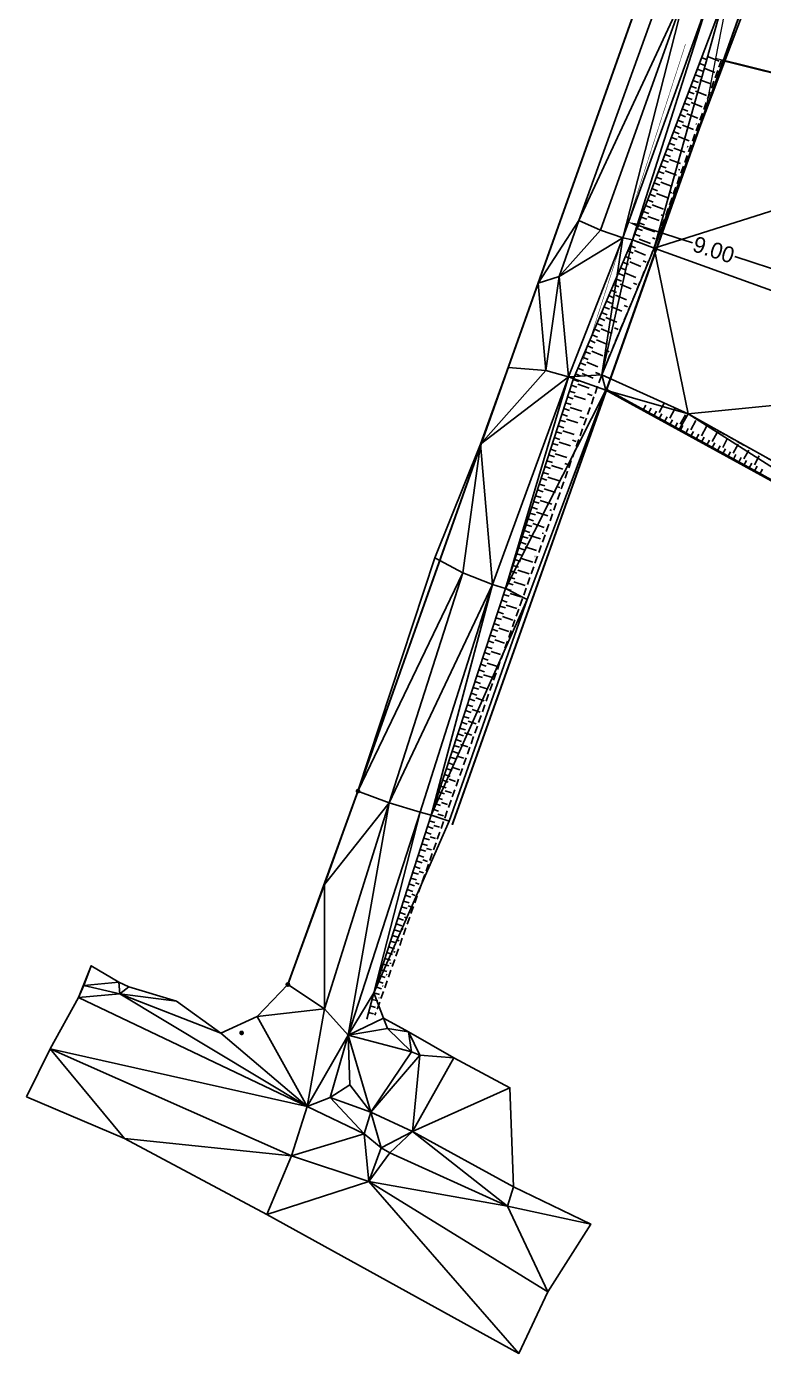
# Model space of a CAD drawing. Header units: metres. Extents: x 1851473 to 1851984, y 5183046 to 5183298.
# Drawn here: x 1851473.1 to 1851509.9, y 5183172.7 to 5183239 of the extents above; entities that cross this region are included whole.
import ezdxf

# ---------------------------------------------------------------- set-up
doc = ezdxf.new("R2010")
doc.units = ezdxf.units.M
doc.header["$LTSCALE"] = 2.5
doc.header["$PDMODE"] = 35
doc.header["$PDSIZE"] = 0.03
doc.linetypes.add('L8', pattern=[0.225, 0.15, -0.075])
for name, color, linetype in [('PRO_IMPLANTATION_MAISON_COT', 140, 'CONTINUOUS'), ('TAL_HACH', 44, 'CONTINUOUS'), ('TN_', 94, 'CONTINUOUS')]:
    doc.layers.add(name, color=color, linetype=linetype)
for name, color, linetype, lineweight in [('PRO_PAR', 1, 'CONTINUOUS', 35), ('PRO_PAR_P', 7, 'CONTINUOUS', 70), ('TAL', 34, 'CONTINUOUS', 25)]:
    doc.layers.add(name, color=color, linetype=linetype, lineweight=lineweight)
doc.layers.add('PRO_PAR_SURF', color=7, linetype='CONTINUOUS', lineweight=20, true_color=0x285a87)
doc.styles.add('Ecriture', font='')
doc.styles.get('Ecriture').set_extended_font_data('NewsGoth BT')
doc.dimstyles.new('Voirie', dxfattribs={"dimtxt": 0.8, "dimasz": 0.6, "dimexe": 0.18, "dimexo": 0.0625, "dimgap": 0, "dimtad": 0, "dimzin": 0, "dimdsep": 46, "dimtxsty": 'Ecriture', "dimcen": 0.04, "dimclrd": 256, "dimclre": 256, "dimclrt": 256, "dimaunit": 2, "dimadec": 3, "dimazin": 0, "dimtfac": 1, "dimtofl": 0, "dimtmove": 0, "dimatfit": 0, "dimfxl": 1, "dimtolj": 1, "dimtzin": 0, "dimlwd": -1, "dimarcsym": 0})

# ---------------------------------------------------------------- blocks, each defined once
blk = doc.blocks.new('*D68')
at = {"layer": 'PRO_IMPLANTATION_MAISON_COT', "lineweight": -2, "transparency": 16777216}
for p, q in [((1851503.119, 5183229.285), (1851503.155, 5183229.397)), ((1851511.682, 5183226.516), (1851511.719, 5183226.628))]:
    blk.add_line(p, q, dxfattribs=at)
at = {"layer": 'PRO_IMPLANTATION_MAISON_COT', "transparency": 16777216}
for p, q in [((1851503.671, 5183229.041), (1851506.33, 5183228.182)), ((1851511.092, 5183226.641), (1851508.433, 5183227.501))]:
    blk.add_line(p, q, dxfattribs=at)
for points in [[(1851503.702, 5183229.137), (1851503.64, 5183228.946), (1851503.1, 5183229.226)], [(1851511.123, 5183226.737), (1851511.062, 5183226.546), (1851511.663, 5183226.457)]]:
    blk.add_solid(points, dxfattribs=at)
at = {"layer": 'PRO_IMPLANTATION_MAISON_COT', "transparency": 16777216, "insert": (1851507.382, 5183227.841), "char_height": 0.8, "attachment_point": 5, "rotation": 342.0794, "style": 'Ecriture'}
blk.add_mtext('\\A1;9.00', dxfattribs=at)
blk = doc.blocks.new('PRO_PAR_P_01')
at = {"layer": 'PRO_PAR_P'}
blk.add_point((0, 0), dxfattribs=at)

msp = doc.modelspace()

# ---------------------------------------------------------------- linework, layer by layer
at = {"layer": 'PRO_IMPLANTATION_MAISON_COT', "linetype": 'L8', "const_width": 0.025, "flags": 128}
msp.add_lwpolyline([(1851505.971, 5183238.104), (1851500.874, 5183222.342)], dxfattribs=at)
at = {"layer": 'PRO_PAR', "linetype": 'L8', "const_width": 0.1, "flags": 128}
msp.add_lwpolyline([(1851507.866, 5183237.296), (1851511.95, 5183248.807), (1851514.328, 5183256.649)], dxfattribs=at)
at = {"layer": 'PRO_PAR', "const_width": 0.1, "flags": 128}
for points in [[(1851507.199, 5183250.369), (1851498.617, 5183226.18), (1851489.615, 5183200.803), (1851486.112, 5183191.14)], [(1851494.321, 5183199.115), (1851503.33, 5183224.508), (1851507.866, 5183237.296)], [(1851533.783, 5183230.869), (1851507.866, 5183237.296)]]:
    msp.add_lwpolyline(points, dxfattribs=at)
at = {"layer": 'PRO_PAR_SURF', "flags": 128}
for points in [[(1851538.934, 5183251.64), (1851540.137, 5183256.493), (1851535.284, 5183257.696), (1851533.826, 5183251.815), (1851514.328, 5183256.649), (1851520.18, 5183275.941), (1851523.867, 5183277.78), (1851518.743, 5183279.657), (1851510.294, 5183251.887), (1851507.475, 5183237.393), (1851507.007, 5183234.983), (1851502.018, 5183220.887), (1851502.04, 5183220.874), (1851503.33, 5183224.508), (1851507.866, 5183237.296), (1851533.783, 5183230.869), (1851534.987, 5183235.722)], [(1851507.866, 5183237.296), (1851507.475, 5183237.393), (1851507.007, 5183234.983), (1851502.018, 5183220.887), (1851502.04, 5183220.874), (1851503.33, 5183224.508)], [(1851533.783, 5183230.869), (1851507.866, 5183237.296), (1851503.33, 5183224.508), (1851502.04, 5183220.874), (1851526.425, 5183207.509), (1851530.764, 5183218.694)]]:
    msp.add_lwpolyline(points, close=True, dxfattribs=at)
at = {"layer": 'TAL', "flags": 128}
msp.add_lwpolyline([(1851490.053, 5183189.404), (1851490.41, 5183190.73), (1851493.265, 5183199.603), (1851496.978, 5183210.914), (1851500.358, 5183221.366), (1851503.326, 5183228.34), (1851506.823, 5183237.554)], dxfattribs=at)
at = {"layer": 'TAL', "linetype": 'L8', "flags": 128}
for points in [[(1851507.772, 5183237.319), (1851504.401, 5183227.929), (1851501.787, 5183221.594), (1851490.465, 5183189.603)], [(1851506.102, 5183219.641), (1851518.756, 5183212.593), (1851524.494, 5183209.652), (1851526.611, 5183210.28), (1851530.4, 5183219.28), (1851535.995, 5183217.406), (1851549.616, 5183212.61), (1851561.161, 5183208.734)]]:
    msp.add_lwpolyline(points, dxfattribs=at)
at = {"layer": 'TAL_HACH'}
for p, q in [((1851506.779, 5183237.44), (1851507.06, 5183237.333)), ((1851507.114, 5183237.475), (1851507.649, 5183237.272)), ((1851506.563, 5183236.871), (1851506.844, 5183236.765)), ((1851506.671, 5183237.155), (1851506.952, 5183237.049)), ((1851506.898, 5183236.907), (1851507.444, 5183236.699)), ((1851506.24, 5183236.018), (1851506.52, 5183235.911)), ((1851506.347, 5183236.302), (1851506.628, 5183236.196)), ((1851506.455, 5183236.587), (1851506.736, 5183236.48)), ((1851506.682, 5183236.338), (1851507.238, 5183236.127)), ((1851506.024, 5183235.449), (1851506.304, 5183235.343)), ((1851506.132, 5183235.734), (1851506.412, 5183235.627)), ((1851506.466, 5183235.769), (1851507.027, 5183235.556)), ((1851506.919, 5183235.272), (1851506.93, 5183235.268)), ((1851505.808, 5183234.88), (1851506.088, 5183234.774)), ((1851505.916, 5183235.165), (1851506.196, 5183235.058)), ((1851506.034, 5183234.632), (1851506.595, 5183234.419)), ((1851506.25, 5183235.201), (1851506.811, 5183234.988)), ((1851505.484, 5183234.027), (1851505.765, 5183233.921)), ((1851505.592, 5183234.312), (1851505.872, 5183234.205)), ((1851505.7, 5183234.596), (1851505.98, 5183234.49)), ((1851505.819, 5183234.063), (1851506.379, 5183233.85)), ((1851506.487, 5183234.135), (1851506.519, 5183234.123)), ((1851505.268, 5183233.459), (1851505.549, 5183233.352)), ((1851505.376, 5183233.743), (1851505.657, 5183233.637)), ((1851505.603, 5183233.494), (1851506.164, 5183233.282)), ((1851505.052, 5183232.89), (1851505.333, 5183232.784)), ((1851505.16, 5183233.174), (1851505.441, 5183233.068)), ((1851505.387, 5183232.926), (1851505.948, 5183232.713)), ((1851506.056, 5183232.997), (1851506.108, 5183232.978)), ((1851504.729, 5183232.037), (1851505.009, 5183231.93)), ((1851504.837, 5183232.321), (1851505.117, 5183232.215)), ((1851504.944, 5183232.606), (1851505.225, 5183232.499)), ((1851505.171, 5183232.357), (1851505.732, 5183232.144)), ((1851504.513, 5183231.468), (1851504.793, 5183231.362)), ((1851504.621, 5183231.753), (1851504.901, 5183231.646)), ((1851504.955, 5183231.788), (1851505.516, 5183231.575)), ((1851505.624, 5183231.86), (1851505.696, 5183231.832)), ((1851504.297, 5183230.899), (1851504.577, 5183230.793)), ((1851504.405, 5183231.184), (1851504.685, 5183231.077)), ((1851504.523, 5183230.651), (1851505.084, 5183230.438)), ((1851504.739, 5183231.22), (1851505.3, 5183231.007)), ((1851505.192, 5183230.722), (1851505.285, 5183230.687)), ((1851503.973, 5183230.046), (1851504.254, 5183229.94)), ((1851504.081, 5183230.331), (1851504.362, 5183230.224)), ((1851504.189, 5183230.615), (1851504.47, 5183230.509)), ((1851504.308, 5183230.082), (1851504.869, 5183229.869)), ((1851503.757, 5183229.478), (1851504.038, 5183229.371)), ((1851503.865, 5183229.762), (1851504.146, 5183229.656)), ((1851504.092, 5183229.513), (1851504.653, 5183229.301)), ((1851504.761, 5183229.585), (1851504.874, 5183229.542)), ((1851503.542, 5183228.909), (1851503.822, 5183228.803)), ((1851503.649, 5183229.193), (1851503.93, 5183229.087)), ((1851503.876, 5183228.945), (1851504.437, 5183228.732)), ((1851503.207, 5183228.061), (1851503.483, 5183227.944)), ((1851503.326, 5183228.34), (1851503.604, 5183228.228)), ((1851503.434, 5183228.625), (1851503.714, 5183228.518)), ((1851503.659, 5183228.373), (1851504.218, 5183228.155)), ((1851504.327, 5183228.443), (1851504.461, 5183228.392)), ((1851502.97, 5183227.503), (1851503.246, 5183227.386)), ((1851503.088, 5183227.782), (1851503.364, 5183227.665)), ((1851503.424, 5183227.804), (1851503.976, 5183227.569)), ((1851502.614, 5183226.666), (1851502.89, 5183226.549)), ((1851502.732, 5183226.945), (1851503.008, 5183226.828)), ((1851502.851, 5183227.224), (1851503.127, 5183227.107)), ((1851502.949, 5183226.688), (1851503.501, 5183226.454)), ((1851503.186, 5183227.246), (1851503.738, 5183227.012)), ((1851503.857, 5183227.29), (1851504.004, 5183227.228)), ((1851502.376, 5183226.108), (1851502.652, 5183225.991)), ((1851502.495, 5183226.387), (1851502.771, 5183226.27)), ((1851502.712, 5183226.131), (1851503.264, 5183225.896)), ((1851503.382, 5183226.175), (1851503.541, 5183226.107)), ((1851502.139, 5183225.551), (1851502.415, 5183225.433)), ((1851502.257, 5183225.83), (1851502.533, 5183225.712)), ((1851502.474, 5183225.573), (1851503.026, 5183225.338)), ((1851501.783, 5183224.714), (1851502.059, 5183224.596)), ((1851501.901, 5183224.993), (1851502.177, 5183224.875)), ((1851502.02, 5183225.272), (1851502.296, 5183225.154)), ((1851502.237, 5183225.015), (1851502.789, 5183224.78)), ((1851502.908, 5183225.059), (1851503.079, 5183224.986)), ((1851501.545, 5183224.156), (1851501.821, 5183224.038)), ((1851501.664, 5183224.435), (1851501.94, 5183224.317)), ((1851501.999, 5183224.457), (1851502.551, 5183224.222)), ((1851501.308, 5183223.598), (1851501.584, 5183223.48)), ((1851501.427, 5183223.877), (1851501.703, 5183223.759)), ((1851501.525, 5183223.341), (1851502.077, 5183223.106)), ((1851501.762, 5183223.899), (1851502.314, 5183223.664)), ((1851502.433, 5183223.943), (1851502.616, 5183223.865)), ((1851500.952, 5183222.761), (1851501.228, 5183222.643)), ((1851501.071, 5183223.04), (1851501.347, 5183222.922)), ((1851501.189, 5183223.319), (1851501.465, 5183223.201)), ((1851501.287, 5183222.783), (1851501.839, 5183222.548)), ((1851501.958, 5183222.827), (1851502.153, 5183222.744)), ((1851500.714, 5183222.203), (1851500.99, 5183222.085)), ((1851500.833, 5183222.482), (1851501.109, 5183222.364)), ((1851501.05, 5183222.225), (1851501.602, 5183221.99)), ((1851500.358, 5183221.366), (1851500.639, 5183221.261)), ((1851500.477, 5183221.645), (1851500.753, 5183221.527)), ((1851500.596, 5183221.924), (1851500.872, 5183221.806)), ((1851500.812, 5183221.667), (1851501.365, 5183221.432)), ((1851501.483, 5183221.711), (1851501.691, 5183221.623)), ((1851500.171, 5183220.785), (1851500.456, 5183220.693)), ((1851500.264, 5183221.076), (1851500.55, 5183220.983)), ((1851500.595, 5183221.122), (1851501.161, 5183220.925)), ((1851499.983, 5183220.205), (1851500.268, 5183220.112)), ((1851500.077, 5183220.495), (1851500.362, 5183220.403)), ((1851500.409, 5183220.548), (1851500.98, 5183220.363)), ((1851501.071, 5183220.644), (1851501.316, 5183220.562)), ((1851503.85, 5183219.813), (1851503.994, 5183220.076)), ((1851504.656, 5183219.714), (1851504.915, 5183220.188)), ((1851499.795, 5183219.624), (1851500.08, 5183219.532)), ((1851499.889, 5183219.914), (1851500.174, 5183219.822)), ((1851500.034, 5183219.387), (1851500.604, 5183219.202)), ((1851500.221, 5183219.967), (1851500.792, 5183219.783)), ((1851500.698, 5183219.492), (1851500.913, 5183219.423)), ((1851504.115, 5183219.668), (1851504.259, 5183219.931)), ((1851504.379, 5183219.523), (1851504.523, 5183219.786)), ((1851504.644, 5183219.378), (1851504.788, 5183219.641)), ((1851504.908, 5183219.233), (1851505.053, 5183219.496)), ((1851505.185, 5183219.424), (1851505.443, 5183219.894)), ((1851505.714, 5183219.134), (1851505.97, 5183219.6)), ((1851499.513, 5183218.753), (1851499.799, 5183218.661)), ((1851499.607, 5183219.043), (1851499.893, 5183218.951)), ((1851499.701, 5183219.334), (1851499.987, 5183219.241)), ((1851499.846, 5183218.806), (1851500.417, 5183218.621)), ((1851505.173, 5183219.088), (1851505.317, 5183219.351)), ((1851505.438, 5183218.943), (1851505.582, 5183219.206)), ((1851505.702, 5183218.798), (1851505.846, 5183219.061)), ((1851505.967, 5183218.653), (1851506.111, 5183218.916)), ((1851506.231, 5183218.508), (1851506.375, 5183218.771)), ((1851506.243, 5183218.843), (1851506.497, 5183219.307)), ((1851506.772, 5183218.553), (1851507.024, 5183219.013)), ((1851507.302, 5183218.263), (1851507.551, 5183218.719)), ((1851499.326, 5183218.172), (1851499.611, 5183218.08)), ((1851499.419, 5183218.463), (1851499.705, 5183218.37)), ((1851499.658, 5183218.225), (1851500.229, 5183218.041)), ((1851500.323, 5183218.331), (1851500.505, 5183218.272)), ((1851506.496, 5183218.363), (1851506.64, 5183218.626)), ((1851506.76, 5183218.218), (1851506.905, 5183218.481)), ((1851507.025, 5183218.073), (1851507.169, 5183218.336)), ((1851507.29, 5183217.928), (1851507.434, 5183218.191)), ((1851507.554, 5183217.783), (1851507.698, 5183218.046)), ((1851507.831, 5183217.973), (1851508.079, 5183218.426)), ((1851508.36, 5183217.683), (1851508.606, 5183218.132)), ((1851499.138, 5183217.592), (1851499.423, 5183217.499)), ((1851499.232, 5183217.882), (1851499.517, 5183217.79)), ((1851499.47, 5183217.645), (1851500.041, 5183217.46)), ((1851507.819, 5183217.638), (1851507.963, 5183217.901)), ((1851508.083, 5183217.493), (1851508.228, 5183217.756)), ((1851508.348, 5183217.348), (1851508.492, 5183217.611)), ((1851508.613, 5183217.203), (1851508.757, 5183217.466)), ((1851508.889, 5183217.393), (1851509.133, 5183217.838)), ((1851509.418, 5183217.103), (1851509.66, 5183217.545)), ((1851498.856, 5183216.721), (1851499.142, 5183216.628)), ((1851498.95, 5183217.011), (1851499.235, 5183216.919)), ((1851499.044, 5183217.301), (1851499.329, 5183217.209)), ((1851499.282, 5183217.064), (1851499.853, 5183216.879)), ((1851499.947, 5183217.17), (1851500.098, 5183217.121)), ((1851508.877, 5183217.058), (1851509.021, 5183217.321)), ((1851509.142, 5183216.913), (1851509.286, 5183217.176)), ((1851509.406, 5183216.768), (1851509.551, 5183217.031)), ((1851509.671, 5183216.623), (1851509.815, 5183216.886)), ((1851498.668, 5183216.14), (1851498.954, 5183216.048)), ((1851498.762, 5183216.43), (1851499.048, 5183216.338)), ((1851499.095, 5183216.483), (1851499.666, 5183216.299)), ((1851498.481, 5183215.559), (1851498.766, 5183215.467)), ((1851498.574, 5183215.85), (1851498.86, 5183215.757)), ((1851498.907, 5183215.903), (1851499.478, 5183215.718)), ((1851499.572, 5183216.008), (1851499.69, 5183215.97)), ((1851498.293, 5183214.979), (1851498.578, 5183214.887)), ((1851498.387, 5183215.269), (1851498.672, 5183215.177)), ((1851498.531, 5183214.741), (1851499.102, 5183214.557)), ((1851498.719, 5183215.322), (1851499.29, 5183215.137)), ((1851499.196, 5183214.847), (1851499.283, 5183214.819)), ((1851498.011, 5183214.108), (1851498.297, 5183214.016)), ((1851498.105, 5183214.398), (1851498.39, 5183214.306)), ((1851498.199, 5183214.688), (1851498.484, 5183214.596)), ((1851498.344, 5183214.161), (1851498.914, 5183213.976)), ((1851497.823, 5183213.527), (1851498.109, 5183213.435)), ((1851497.917, 5183213.818), (1851498.203, 5183213.725)), ((1851498.156, 5183213.58), (1851498.727, 5183213.395)), ((1851498.821, 5183213.686), (1851498.876, 5183213.668)), ((1851497.636, 5183212.947), (1851497.921, 5183212.854)), ((1851497.729, 5183213.237), (1851498.015, 5183213.145)), ((1851497.968, 5183212.999), (1851498.539, 5183212.815)), ((1851497.354, 5183212.076), (1851497.639, 5183211.983)), ((1851497.448, 5183212.366), (1851497.733, 5183212.274)), ((1851497.542, 5183212.656), (1851497.827, 5183212.564)), ((1851497.78, 5183212.419), (1851498.351, 5183212.234)), ((1851498.445, 5183212.524), (1851498.468, 5183212.517)), ((1851497.166, 5183211.495), (1851497.452, 5183211.403)), ((1851497.26, 5183211.785), (1851497.545, 5183211.693)), ((1851497.592, 5183211.838), (1851498.163, 5183211.654)), ((1851496.978, 5183210.914), (1851497.264, 5183210.821)), ((1851497.072, 5183211.205), (1851497.358, 5183211.112)), ((1851497.405, 5183211.257), (1851497.959, 5183211.078)), ((1851496.788, 5183210.334), (1851497.073, 5183210.241)), ((1851496.883, 5183210.624), (1851497.168, 5183210.531)), ((1851497.025, 5183210.096), (1851497.55, 5183209.923)), ((1851497.216, 5183210.676), (1851497.755, 5183210.5)), ((1851496.502, 5183209.464), (1851496.787, 5183209.371)), ((1851496.597, 5183209.754), (1851496.883, 5183209.661)), ((1851496.693, 5183210.044), (1851496.978, 5183209.951)), ((1851496.835, 5183209.516), (1851497.347, 5183209.348)), ((1851496.312, 5183208.884), (1851496.597, 5183208.79)), ((1851496.407, 5183209.174), (1851496.692, 5183209.08)), ((1851496.644, 5183208.935), (1851497.143, 5183208.772)), ((1851496.121, 5183208.304), (1851496.406, 5183208.21)), ((1851496.217, 5183208.594), (1851496.502, 5183208.5)), ((1851496.454, 5183208.355), (1851496.939, 5183208.196)), ((1851495.836, 5183207.434), (1851496.121, 5183207.34)), ((1851495.931, 5183207.724), (1851496.216, 5183207.63)), ((1851496.026, 5183208.014), (1851496.311, 5183207.92)), ((1851496.264, 5183207.775), (1851496.735, 5183207.62)), ((1851495.645, 5183206.854), (1851495.93, 5183206.76)), ((1851495.741, 5183207.144), (1851496.026, 5183207.05)), ((1851496.073, 5183207.195), (1851496.532, 5183207.045)), ((1851495.455, 5183206.274), (1851495.74, 5183206.18)), ((1851495.55, 5183206.564), (1851495.835, 5183206.47)), ((1851495.883, 5183206.615), (1851496.328, 5183206.469)), ((1851495.264, 5183205.694), (1851495.55, 5183205.6)), ((1851495.36, 5183205.984), (1851495.645, 5183205.89)), ((1851495.502, 5183205.455), (1851495.92, 5183205.318)), ((1851495.692, 5183206.035), (1851496.124, 5183205.893)), ((1851494.979, 5183204.823), (1851495.264, 5183204.73)), ((1851495.074, 5183205.114), (1851495.359, 5183205.02)), ((1851495.169, 5183205.404), (1851495.454, 5183205.31)), ((1851495.311, 5183204.875), (1851495.717, 5183204.742)), ((1851494.788, 5183204.243), (1851495.073, 5183204.15)), ((1851494.884, 5183204.533), (1851495.169, 5183204.44)), ((1851495.121, 5183204.295), (1851495.513, 5183204.166)), ((1851494.598, 5183203.663), (1851494.883, 5183203.57)), ((1851494.693, 5183203.953), (1851494.978, 5183203.86)), ((1851494.931, 5183203.715), (1851495.309, 5183203.591)), ((1851494.312, 5183202.793), (1851494.597, 5183202.7)), ((1851494.408, 5183203.083), (1851494.693, 5183202.99)), ((1851494.503, 5183203.373), (1851494.788, 5183203.28)), ((1851494.74, 5183203.135), (1851495.105, 5183203.015)), ((1851494.122, 5183202.213), (1851494.407, 5183202.12)), ((1851494.217, 5183202.503), (1851494.502, 5183202.41)), ((1851494.55, 5183202.555), (1851494.902, 5183202.439)), ((1851493.931, 5183201.633), (1851494.217, 5183201.539)), ((1851494.027, 5183201.923), (1851494.312, 5183201.83)), ((1851494.359, 5183201.975), (1851494.698, 5183201.863)), ((1851493.741, 5183201.053), (1851494.026, 5183200.959)), ((1851493.836, 5183201.343), (1851494.121, 5183201.249)), ((1851493.978, 5183200.814), (1851494.29, 5183200.712)), ((1851494.169, 5183201.394), (1851494.494, 5183201.288)), ((1851493.455, 5183200.183), (1851493.74, 5183200.089)), ((1851493.551, 5183200.473), (1851493.836, 5183200.379)), ((1851493.646, 5183200.763), (1851493.931, 5183200.669)), ((1851493.788, 5183200.234), (1851494.087, 5183200.136)), ((1851493.265, 5183199.603), (1851493.55, 5183199.51)), ((1851493.36, 5183199.893), (1851493.645, 5183199.799)), ((1851493.598, 5183199.655), (1851493.883, 5183199.561)), ((1851493.081, 5183199.03), (1851493.366, 5183198.938)), ((1851493.173, 5183199.317), (1851493.458, 5183199.225)), ((1851493.412, 5183199.082), (1851493.683, 5183198.995)), ((1851492.804, 5183198.172), (1851493.09, 5183198.08)), ((1851492.897, 5183198.458), (1851493.182, 5183198.366)), ((1851492.989, 5183198.744), (1851493.274, 5183198.652)), ((1851493.228, 5183198.509), (1851493.482, 5183198.427)), ((1851492.62, 5183197.599), (1851492.906, 5183197.507)), ((1851492.712, 5183197.885), (1851492.998, 5183197.794)), ((1851493.044, 5183197.937), (1851493.281, 5183197.86)), ((1851492.436, 5183197.027), (1851492.722, 5183196.935)), ((1851492.528, 5183197.313), (1851492.814, 5183197.221)), ((1851492.86, 5183197.364), (1851493.08, 5183197.293)), ((1851492.16, 5183196.168), (1851492.445, 5183196.076)), ((1851492.252, 5183196.454), (1851492.537, 5183196.362)), ((1851492.344, 5183196.741), (1851492.63, 5183196.649)), ((1851492.491, 5183196.219), (1851492.679, 5183196.159)), ((1851492.676, 5183196.792), (1851492.88, 5183196.726)), ((1851491.976, 5183195.596), (1851492.261, 5183195.504)), ((1851492.068, 5183195.882), (1851492.353, 5183195.79)), ((1851492.307, 5183195.647), (1851492.478, 5183195.592)), ((1851491.791, 5183195.023), (1851492.077, 5183194.931)), ((1851491.883, 5183195.309), (1851492.169, 5183195.217)), ((1851492.123, 5183195.074), (1851492.278, 5183195.025)), ((1851491.607, 5183194.451), (1851491.893, 5183194.359)), ((1851491.699, 5183194.737), (1851491.985, 5183194.645)), ((1851491.939, 5183194.502), (1851492.077, 5183194.457)), ((1851491.331, 5183193.592), (1851491.616, 5183193.5)), ((1851491.423, 5183193.878), (1851491.709, 5183193.786)), ((1851491.515, 5183194.164), (1851491.801, 5183194.073)), ((1851491.755, 5183193.929), (1851491.876, 5183193.89)), ((1851491.147, 5183193.02), (1851491.432, 5183192.928)), ((1851491.239, 5183193.306), (1851491.524, 5183193.214)), ((1851491.57, 5183193.357), (1851491.675, 5183193.323)), ((1851490.962, 5183192.447), (1851491.248, 5183192.355)), ((1851491.055, 5183192.733), (1851491.34, 5183192.641)), ((1851491.202, 5183192.212), (1851491.274, 5183192.189)), ((1851491.386, 5183192.785), (1851491.475, 5183192.756)), ((1851490.686, 5183191.588), (1851490.972, 5183191.497)), ((1851490.778, 5183191.875), (1851491.064, 5183191.783)), ((1851490.87, 5183192.161), (1851491.156, 5183192.069)), ((1851491.018, 5183191.64), (1851491.073, 5183191.622)), ((1851490.502, 5183191.016), (1851490.787, 5183190.924)), ((1851490.594, 5183191.302), (1851490.88, 5183191.21)), ((1851490.834, 5183191.067), (1851490.873, 5183191.055)), ((1851490.321, 5183190.398), (1851490.61, 5183190.32)), ((1851490.41, 5183190.73), (1851490.698, 5183190.645)), ((1851490.654, 5183190.483), (1851490.669, 5183190.478)), ((1851490.143, 5183189.735), (1851490.383, 5183189.671)), ((1851490.232, 5183190.067), (1851490.498, 5183189.995)), ((1851490.053, 5183189.404), (1851490.053, 5183189.404))]:
    msp.add_line(p, q, dxfattribs=at)
at = {"layer": 'TN_'}
for points in [[(1851508.919, 5183239.871, 302.74), (1851525.05, 5183234.467, 302.36), (1851527.277, 5183247.249, 302.71)], [(1851506.012, 5183240.823, 303.32), (1851504.935, 5183241.225, 303.26), (1851500.65, 5183229.297, 303.11)], [(1851506.012, 5183240.823, 303.32), (1851500.65, 5183229.297, 303.11), (1851501.733, 5183228.814, 303.12)], [(1851502.838, 5183228.439, 303.04), (1851506.012, 5183240.823, 303.32), (1851501.733, 5183228.814, 303.12)], [(1851507.167, 5183240.454, 303.18), (1851506.012, 5183240.823, 303.32), (1851502.838, 5183228.439, 303.04)], [(1851503.326, 5183228.34, 302.95), (1851507.167, 5183240.454, 303.18), (1851502.838, 5183228.439, 303.04)], [(1851507.858, 5183240.283, 303.13), (1851507.167, 5183240.454, 303.18), (1851503.326, 5183228.34, 302.95)], [(1851504.401, 5183227.929, 302.48), (1851507.858, 5183240.283, 303.13), (1851503.326, 5183228.34, 302.95)], [(1851508.919, 5183239.871, 302.74), (1851507.858, 5183240.283, 303.13), (1851504.401, 5183227.929, 302.48)], [(1851504.401, 5183227.929, 302.48), (1851525.05, 5183234.467, 302.36), (1851508.919, 5183239.871, 302.74)], [(1851504.401, 5183227.929, 302.48), (1851522.774, 5183221.299, 302), (1851525.05, 5183234.467, 302.36)], [(1851499.656, 5183226.507, 303.06), (1851500.65, 5183229.297, 303.11), (1851498.617, 5183226.18, 303.13)], [(1851501.733, 5183228.814, 303.12), (1851500.65, 5183229.297, 303.11), (1851499.656, 5183226.507, 303.06)], [(1851502.838, 5183228.439, 303.04), (1851501.733, 5183228.814, 303.12), (1851499.656, 5183226.507, 303.06)], [(1851502.838, 5183228.439, 303.04), (1851499.656, 5183226.507, 303.06), (1851500.123, 5183221.495, 302.95)], [(1851502.838, 5183228.439, 303.04), (1851500.123, 5183221.495, 302.95), (1851501.787, 5183221.594, 302.32)], [(1851503.326, 5183228.34, 302.95), (1851502.838, 5183228.439, 303.04), (1851501.787, 5183221.594, 302.32)], [(1851504.401, 5183227.929, 302.48), (1851503.326, 5183228.34, 302.95), (1851501.787, 5183221.594, 302.32)], [(1851506.102, 5183219.641, 302.27), (1851504.401, 5183227.929, 302.48), (1851501.787, 5183221.594, 302.32)], [(1851506.102, 5183219.641, 302.27), (1851522.774, 5183221.299, 302), (1851504.401, 5183227.929, 302.48)], [(1851498.99, 5183221.804, 303.03), (1851498.617, 5183226.18, 303.13), (1851497.11, 5183221.968, 303.06)], [(1851499.656, 5183226.507, 303.06), (1851498.617, 5183226.18, 303.13), (1851498.99, 5183221.804, 303.03)], [(1851499.656, 5183226.507, 303.06), (1851498.99, 5183221.804, 303.03), (1851500.123, 5183221.495, 302.95)], [(1851498.99, 5183221.804, 303.03), (1851497.11, 5183221.968, 303.06), (1851495.74, 5183218.138, 302.98)], [(1851498.99, 5183221.804, 303.03), (1851495.74, 5183218.138, 302.98), (1851500.123, 5183221.495, 302.95)], [(1851500.123, 5183221.495, 302.95), (1851495.74, 5183218.138, 302.98), (1851496.34, 5183211.119, 302.77)], [(1851496.978, 5183210.914, 302.78), (1851500.123, 5183221.495, 302.95), (1851496.34, 5183211.119, 302.77)], [(1851501.998, 5183220.828, 302.32), (1851500.123, 5183221.495, 302.95), (1851496.978, 5183210.914, 302.78)], [(1851501.787, 5183221.594, 302.32), (1851500.123, 5183221.495, 302.95), (1851501.998, 5183220.828, 302.32)], [(1851501.998, 5183220.828, 302.32), (1851506.102, 5183219.641, 302.27), (1851501.787, 5183221.594, 302.32)], [(1851498.065, 5183210.377, 302.13), (1851501.998, 5183220.828, 302.32), (1851496.978, 5183210.914, 302.78)], [(1851505.647, 5183218.827, 302.45), (1851506.102, 5183219.641, 302.27), (1851501.998, 5183220.828, 302.32)], [(1851506.102, 5183219.641, 302.27), (1851518.756, 5183212.593, 301.79), (1851522.774, 5183221.299, 302)], [(1851505.647, 5183218.827, 302.45), (1851518.301, 5183211.886, 302.11), (1851506.102, 5183219.641, 302.27)], [(1851506.102, 5183219.641, 302.27), (1851518.301, 5183211.886, 302.11), (1851518.756, 5183212.593, 301.79)], [(1851494.849, 5183211.705, 302.76), (1851495.74, 5183218.138, 302.98), (1851493.449, 5183212.46, 302.78)], [(1851496.34, 5183211.119, 302.77), (1851495.74, 5183218.138, 302.98), (1851494.849, 5183211.705, 302.76)], [(1851494.849, 5183211.705, 302.76), (1851493.449, 5183212.46, 302.78), (1851489.615, 5183200.803, 302.7)], [(1851491.165, 5183200.212, 302.6), (1851494.849, 5183211.705, 302.76), (1851489.615, 5183200.803, 302.7)], [(1851491.165, 5183200.212, 302.6), (1851496.34, 5183211.119, 302.77), (1851494.849, 5183211.705, 302.76)], [(1851492.729, 5183199.749, 302.49), (1851496.34, 5183211.119, 302.77), (1851491.165, 5183200.212, 302.6)], [(1851493.265, 5183199.603, 302.47), (1851496.34, 5183211.119, 302.77), (1851492.729, 5183199.749, 302.49)], [(1851496.978, 5183210.914, 302.78), (1851496.34, 5183211.119, 302.77), (1851493.265, 5183199.603, 302.47)], [(1851498.065, 5183210.377, 302.13), (1851496.978, 5183210.914, 302.78), (1851493.265, 5183199.603, 302.47)], [(1851494.164, 5183199.294, 302.02), (1851498.065, 5183210.377, 302.13), (1851493.265, 5183199.603, 302.47)], [(1851491.165, 5183200.212, 302.6), (1851489.615, 5183200.803, 302.7), (1851487.939, 5183196.135, 302.57)], [(1851491.165, 5183200.212, 302.6), (1851487.936, 5183189.933, 302.29), (1851489.122, 5183188.616, 302.27)], [(1851487.936, 5183189.933, 302.29), (1851491.165, 5183200.212, 302.6), (1851487.939, 5183196.135, 302.57)], [(1851491.165, 5183200.212, 302.6), (1851489.122, 5183188.616, 302.27), (1851492.729, 5183199.749, 302.49)], [(1851490.41, 5183190.73, 302.24), (1851492.729, 5183199.749, 302.49), (1851489.122, 5183188.616, 302.27)], [(1851490.41, 5183190.73, 302.24), (1851493.265, 5183199.603, 302.47), (1851492.729, 5183199.749, 302.49)], [(1851490.41, 5183190.73, 302.24), (1851494.164, 5183199.294, 302.02), (1851493.265, 5183199.603, 302.47)], [(1851487.936, 5183189.933, 302.29), (1851487.939, 5183196.135, 302.57), (1851486.112, 5183191.14, 302.41)], [(1851475.929, 5183191.094, 302.45), (1851476.284, 5183192.081, 302.46), (1851475.66, 5183190.493, 302.33)], [(1851477.678, 5183191.252, 302.45), (1851476.284, 5183192.081, 302.46), (1851475.929, 5183191.094, 302.45)], [(1851475.929, 5183191.094, 302.45), (1851475.66, 5183190.493, 302.33), (1851477.729, 5183190.677, 302.38)], [(1851477.678, 5183191.252, 302.45), (1851475.929, 5183191.094, 302.45), (1851477.729, 5183190.677, 302.38)], [(1851478.178, 5183191.018, 302.45), (1851477.678, 5183191.252, 302.45), (1851477.729, 5183190.677, 302.38)], [(1851480.554, 5183190.306, 302.4), (1851478.178, 5183191.018, 302.45), (1851477.729, 5183190.677, 302.38)], [(1851487.936, 5183189.933, 302.29), (1851486.112, 5183191.14, 302.41), (1851484.586, 5183189.542, 302.37)], [(1851487.086, 5183185.044, 302.08), (1851475.66, 5183190.493, 302.33), (1851474.241, 5183187.92, 302.31)], [(1851475.66, 5183190.493, 302.33), (1851487.086, 5183185.044, 302.08), (1851477.729, 5183190.677, 302.38)], [(1851477.729, 5183190.677, 302.38), (1851482.774, 5183188.709, 302.31), (1851480.554, 5183190.306, 302.4)], [(1851482.774, 5183188.709, 302.31), (1851477.729, 5183190.677, 302.38), (1851487.086, 5183185.044, 302.08)], [(1851490.889, 5183189.452, 302.05), (1851490.41, 5183190.73, 302.24), (1851489.122, 5183188.616, 302.27)], [(1851484.586, 5183189.542, 302.37), (1851482.774, 5183188.709, 302.31), (1851487.086, 5183185.044, 302.08)], [(1851487.936, 5183189.933, 302.29), (1851484.586, 5183189.542, 302.37), (1851487.086, 5183185.044, 302.08)], [(1851489.122, 5183188.616, 302.27), (1851487.936, 5183189.933, 302.29), (1851487.086, 5183185.044, 302.08)], [(1851491.084, 5183188.935, 301.99), (1851490.889, 5183189.452, 302.05), (1851489.122, 5183188.616, 302.27)], [(1851492.282, 5183187.785, 301.98), (1851491.084, 5183188.935, 301.99), (1851489.122, 5183188.616, 302.27)], [(1851491.084, 5183188.935, 301.99), (1851492.147, 5183188.778, -99695.92), (1851490.889, 5183189.452, 302.05)], [(1851492.282, 5183187.785, 301.98), (1851492.147, 5183188.778, -99695.92), (1851491.084, 5183188.935, 301.99)], [(1851489.122, 5183188.616, 302.27), (1851487.086, 5183185.044, 302.08), (1851488.229, 5183185.489, 302.08)], [(1851489.122, 5183188.616, 302.27), (1851488.229, 5183185.489, 302.08), (1851489.207, 5183186.121, 302.12)], [(1851489.122, 5183188.616, 302.27), (1851489.207, 5183186.121, 302.12), (1851490.255, 5183184.766, 302.04)], [(1851489.122, 5183188.616, 302.27), (1851490.255, 5183184.766, 302.04), (1851492.282, 5183187.785, 301.98)], [(1851492.702, 5183187.605, 301.98), (1851494.408, 5183187.481, 301.91), (1851492.147, 5183188.778, -99695.92)], [(1851492.282, 5183187.785, 301.98), (1851492.702, 5183187.605, 301.98), (1851492.147, 5183188.778, -99695.92)], [(1851473.062, 5183185.531, 302.2), (1851477.949, 5183183.455, 302.14), (1851474.241, 5183187.92, 302.31)], [(1851486.303, 5183182.589, 302.06), (1851474.241, 5183187.92, 302.31), (1851477.949, 5183183.455, 302.14)], [(1851487.086, 5183185.044, 302.08), (1851474.241, 5183187.92, 302.31), (1851486.303, 5183182.589, 302.06)], [(1851492.282, 5183187.785, 301.98), (1851490.255, 5183184.766, 302.04), (1851492.702, 5183187.605, 301.98)], [(1851490.255, 5183184.766, 302.04), (1851492.34, 5183183.805, 301.85), (1851492.702, 5183187.605, 301.98)], [(1851492.702, 5183187.605, 301.98), (1851492.34, 5183183.805, 301.85), (1851494.408, 5183187.481, 301.91)], [(1851492.34, 5183183.805, 301.85), (1851497.208, 5183185.984, 301.9), (1851494.408, 5183187.481, 301.91)], [(1851489.207, 5183186.121, 302.12), (1851488.229, 5183185.489, 302.08), (1851490.255, 5183184.766, 302.04)], [(1851492.34, 5183183.805, 301.85), (1851497.39, 5183181.042, 301.76), (1851497.208, 5183185.984, 301.9)], [(1851487.086, 5183185.044, 302.08), (1851486.303, 5183182.589, 302.06), (1851489.932, 5183183.687, 301.94)], [(1851487.086, 5183185.044, 302.08), (1851489.932, 5183183.687, 301.94), (1851488.229, 5183185.489, 302.08)], [(1851488.229, 5183185.489, 302.08), (1851489.932, 5183183.687, 301.94), (1851490.255, 5183184.766, 302.04)], [(1851490.255, 5183184.766, 302.04), (1851489.932, 5183183.687, 301.94), (1851490.773, 5183182.974, 301.86)], [(1851490.255, 5183184.766, 302.04), (1851490.773, 5183182.974, 301.86), (1851492.34, 5183183.805, 301.85)], [(1851486.303, 5183182.589, 302.06), (1851490.165, 5183181.295, 301.9), (1851489.932, 5183183.687, 301.94)], [(1851489.932, 5183183.687, 301.94), (1851490.165, 5183181.295, 301.9), (1851490.773, 5183182.974, 301.86)], [(1851490.773, 5183182.974, 301.86), (1851491.209, 5183182.725, 301.88), (1851492.34, 5183183.805, 301.85)], [(1851491.209, 5183182.725, 301.88), (1851497.076, 5183180.072, 301.59), (1851492.34, 5183183.805, 301.85)], [(1851492.34, 5183183.805, 301.85), (1851497.076, 5183180.072, 301.59), (1851497.39, 5183181.042, 301.76)], [(1851477.949, 5183183.455, 302.14), (1851485.06, 5183179.66, 302.03), (1851486.303, 5183182.589, 302.06)], [(1851490.773, 5183182.974, 301.86), (1851490.165, 5183181.295, 301.9), (1851491.209, 5183182.725, 301.88)], [(1851485.06, 5183179.66, 302.03), (1851490.165, 5183181.295, 301.9), (1851486.303, 5183182.589, 302.06)], [(1851491.209, 5183182.725, 301.88), (1851490.165, 5183181.295, 301.9), (1851497.076, 5183180.072, 301.59)], [(1851485.06, 5183179.66, 302.03), (1851497.656, 5183172.71, 301.36), (1851490.165, 5183181.295, 301.9)], [(1851490.165, 5183181.295, 301.9), (1851499.104, 5183175.786, 301.46), (1851497.076, 5183180.072, 301.59)], [(1851499.104, 5183175.786, 301.46), (1851490.165, 5183181.295, 301.9), (1851497.656, 5183172.71, 301.36)], [(1851497.076, 5183180.072, 301.59), (1851501.243, 5183179.176, 301.49), (1851497.39, 5183181.042, 301.76)], [(1851497.076, 5183180.072, 301.59), (1851499.104, 5183175.786, 301.46), (1851501.243, 5183179.176, 301.49)]]:
    msp.add_3dface(points, dxfattribs=at)

# ---------------------------------------------------------------- block references
at = {"layer": 'PRO_PAR_P', "rotation": 248.7419292195926}
for p in [(1851489.615, 5183200.803), (1851486.112, 5183191.14), (1851483.804, 5183188.724)]:
    msp.add_blockref('PRO_PAR_P_01', p, dxfattribs=at)

# ---------------------------------------------------------------- dimensions: what is measured, and where the dimension line sits
at = {"layer": 'PRO_IMPLANTATION_MAISON_COT'}
dim = msp.add_aligned_dim(p1=(1851511.663, 5183226.457), p2=(1851503.1, 5183229.226), distance=0, dimstyle='Voirie', dxfattribs=at)
dim.commit()
dim.dimension.update_dxf_attribs({"geometry": '*D68', "text_midpoint": (1851507.382, 5183227.841)})

doc.saveas('drawing.dxf')
